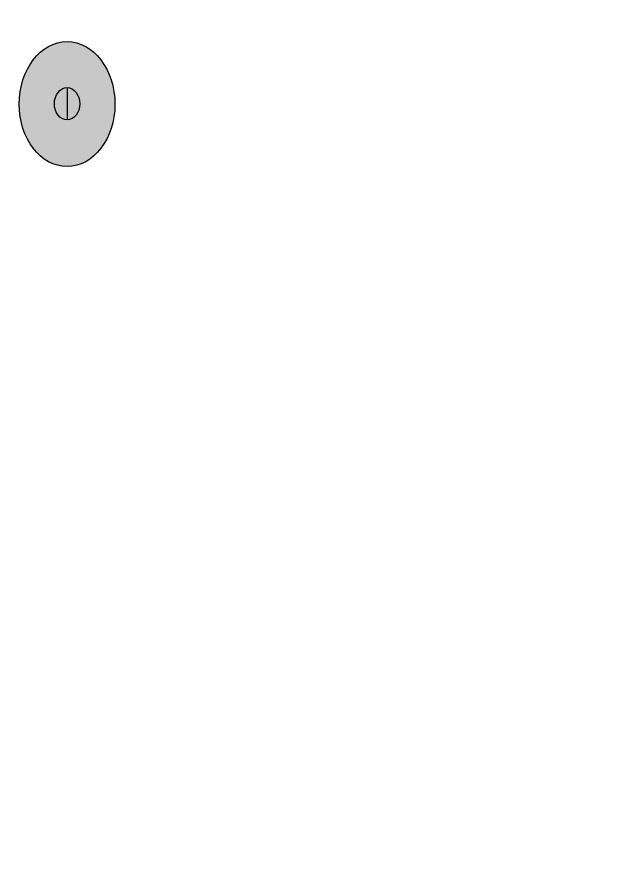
# Model space of a CAD drawing. Extents: x -1140 to 5605, y -816 to 2382.
# Drawn here: x 4717.1 to 4762.6, y 1361.8 to 1426.7 of the extents above; entities that cross this region are included whole.
import ezdxf

# ---------------------------------------------------------------- set-up
doc = ezdxf.new("R2010")
doc.units = 0
doc.header["$MEASUREMENT"] = 0
doc.layers.add('G-ANNO-TTLB', color=7, linetype='Continuous', lineweight=0)
doc.layers.add('TYVEK', color=7, linetype='Continuous', lineweight=0)

# ---------------------------------------------------------------- blocks, each defined once
blk = doc.blocks.new('Block_250')
at = {"layer": 'TYVEK', "true_color": 0x003b71, "transparency": 33554687}
h = blk.add_hatch(color=156, dxfattribs=at)
h.dxf.hatch_style = 2
edge = h.paths.add_edge_path()
edge.add_ellipse((4720.961, 1420.013), major_axis=(0, 4.781), ratio=0.766948, start_angle=0, end_angle=360)
at = {"layer": 'TYVEK', "color": 18, "lineweight": 25, "true_color": 0x000000}
blk.add_line((4720.961, 1421.276), (4720.961, 1418.808), dxfattribs=at)
for centre, major_axis, ratio in [((4720.961, 1420.013), (0, 4.781), 0.766948), ((4720.961, 1420.042), (0, 1.234), 0.788846)]:
    blk.add_ellipse(centre, major_axis=major_axis, ratio=ratio, dxfattribs=at)

msp = doc.modelspace()

# ---------------------------------------------------------------- hatches: boundary and pattern name
at = {"layer": 'G-ANNO-TTLB', "true_color": 0xff00ff, "transparency": 33554687}
h = msp.add_hatch(color=6, dxfattribs=at)
edge = h.paths.add_edge_path()
edge.add_spline(control_points=[(5285.56, -733.232), (5285.56, -733.232), (2356.042, -733.232), (2356.042, -733.232), (2356.042, -733.232), (2356.042, 1723.768), (2356.042, 1723.768), (2356.042, 1723.768), (5285.56, 1723.768), (5285.56, 1723.768), (5285.56, 1723.768), (5285.56, -733.232), (5285.56, -733.232)], knot_values=[0, 0, 0, 0, 1, 1, 1, 2, 2, 2, 3, 3, 3, 4, 4, 4, 4], degree=3, periodic=0)
edge = h.paths.add_edge_path()
edge.add_spline(control_points=[(2365.042, 1714.768), (2365.042, 1714.768), (2365.042, -724.232), (2365.042, -724.232), (2365.042, -724.232), (5276.56, -724.232), (5276.56, -724.232), (5276.56, -724.232), (5276.56, 1714.768), (5276.56, 1714.768), (5276.56, 1714.768), (2365.042, 1714.768), (2365.042, 1714.768)], knot_values=[0, 0, 0, 0, 1, 1, 1, 2, 2, 2, 3, 3, 3, 4, 4, 4, 4], degree=3, periodic=0)
edge.add_line((2365.042, 1714.768), (2365.042, 1714.768))

# ---------------------------------------------------------------- linework, layer by layer
at = {"layer": 'G-ANNO-TTLB'}
for points in [[(5285.56, -733.232), (5285.56, -733.232), (2356.042, -733.232), (2356.042, -733.232), (2356.042, -733.232), (2356.042, 1723.768), (2356.042, 1723.768), (2356.042, 1723.768), (5285.56, 1723.768), (5285.56, 1723.768), (5285.56, 1723.768), (5285.56, -733.232), (5285.56, -733.232)], [(2365.042, 1714.768), (2365.042, 1714.768), (2365.042, -724.232), (2365.042, -724.232), (2365.042, -724.232), (5276.56, -724.232), (5276.56, -724.232), (5276.56, -724.232), (5276.56, 1714.768), (5276.56, 1714.768), (5276.56, 1714.768), (2365.042, 1714.768), (2365.042, 1714.768)]]:
    msp.add_open_spline(points, degree=3, knots=[0, 0, 0, 0, 1, 1, 1, 2, 2, 2, 3, 3, 3, 4, 4, 4, 4], dxfattribs=at)

# ---------------------------------------------------------------- block references
at = {"layer": 'TYVEK'}
msp.add_blockref('Block_250', (0, 0), dxfattribs=at)

doc.saveas('drawing.dxf')
